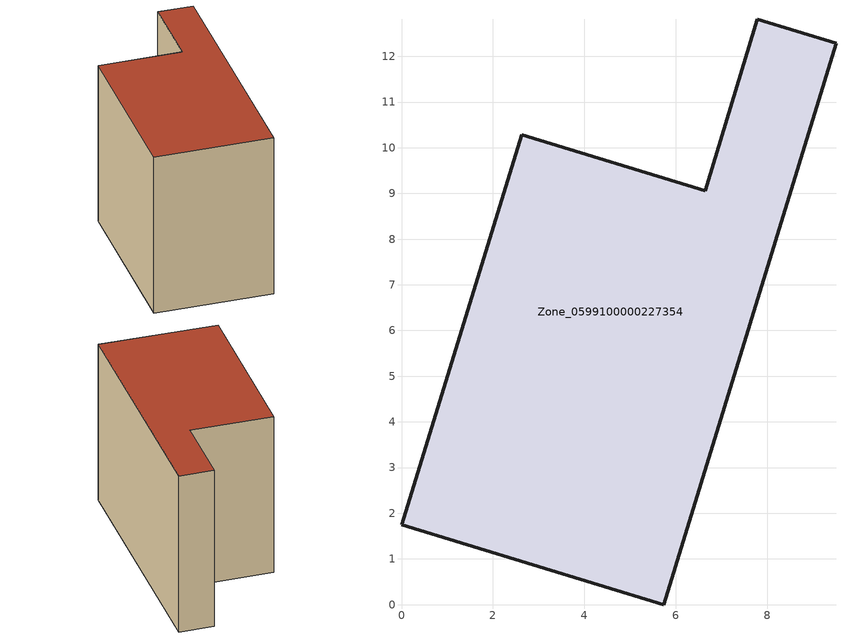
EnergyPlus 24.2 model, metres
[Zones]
Zone_0599100000227354
 floor ground (C_G): 0,1.75 2.63,10.29 6.65,9.06 7.79,12.81 9.51,12.29 5.74,0 z0
 wall outside (C_F): 2.63,10.29 0,1.75 5.74,0 9.51,12.29 7.79,12.81 6.65,9.06 2.63,10.29 z0:8.69
 roof outside (C_R): 9.51,12.29 7.79,12.81 6.65,9.06 2.63,10.29 0,1.75 5.74,0 z8.69
[BUILDING]
Pand.0599100000227354: North Axis=0; Terrain=City; Loads Convergence Tolerance Value=0.04; Temperature Convergence Tolerance Value=0.4; Solar Distribution=FullExterior; Maximum Number of Warmup Days=25; Minimum Number of Warmup Days=1
[Site:Location]
Rotterdam.The.Hague.AP_ZH_NLD Design_Conditions: Latitude=51.96; Longitude=4.45; Time Zone=1; Elevation=-4.5
[SITE:GROUNDTEMPERATURE:BUILDINGSURFACE]
18, 18, 18, 18, 18, 18, 18, 18, 18, 18, 18, 18
[MATERIAL] Thermal Absorptance=0.9; Solar Absorptance=0.7; Visible Absorptance=0.7
Name | Roughness | Thickness | Conductivity | Density | Specific Heat
G.TI.1975-1991 | MediumSmooth | 0.15 | 0.288461 | 540 | 1210
F.TI.1975-1991 | Rough | 0.3 | 0.230769 | 1920 | 840
R.TI.1975-1991 | MediumRough | 0.2 | 0.153846 | 1500 | 1000
[CONSTRUCTION]
C_G: G.TI.1975-1991
C_F: F.TI.1975-1991
C_R: R.TI.1975-1991
[ZONE]
Zone_0599100000227354: Type=1; Multiplier=1; Ceiling Height=Autocalculate; Volume=Autocalculate; Floor Area=autocalculate; Part of Total Floor Area=Yes
[ZONEINFILTRATION:DESIGNFLOWRATE]
Infil_Zone_0599100000227354: Zone or ZoneList or Space or SpaceList=Zone_0599100000227354; Schedule=AlwaysOn; Design Flow Rate Calculation Method=Flow/Area; Flow Rate per Floor Area=0.003; Constant Term Coefficient=1; Temperature Term Coefficient=0; Velocity Term Coefficient=0; Velocity Squared Term Coefficient=0
[HVACTEMPLATE:ZONE:IDEALLOADSAIRSYSTEM]
Zone_0599100000227354: Maximum Heating Supply Air Temperature=50; Minimum Cooling Supply Air Temperature=13; Maximum Heating Supply Air Humidity Ratio=0.0156; Minimum Cooling Supply Air Humidity Ratio=0.0077; Heating Limit=NoLimit; Cooling Limit=NoLimit; Dehumidification Control Type=ConstantSensibleHeatRatio; Cooling Sensible Heat Ratio=0.7; Dehumidification Setpoint=60; Humidification Control Type=None; Humidification Setpoint=30; Outdoor Air Method=None; Outdoor Air Flow Rate per Person=0.00944; Outdoor Air Flow Rate per Zone Floor Area=0; Outdoor Air Flow Rate per Zone=0; Demand Controlled Ventilation Type=None; Outdoor Air Economizer Type=NoEconomizer; Heat Recovery Type=None; Sensible Heat Recovery Effectiveness=0.7; Latent Heat Recovery Effectiveness=0.65
[ZONECONTROL:THERMOSTAT]
ThermostatControl_Zone_0599100000227354: Zone or ZoneList=Zone_0599100000227354; Control Type Schedule=DualSetpointControlType; Control 1=Thermostat_Zone_0599100000227354; Temperature Difference Between Cutout And Setpoint=0
[THERMOSTATSETPOINT:DUALSETPOINT]
Thermostat_Zone_0599100000227354: Heating Setpoint Temperature Schedule=HeatingSetpoint_Zone_0599100000227354; Cooling Setpoint Temperature Schedule=CoolingSetpoint_Zone_0599100000227354
[SCHEDULE:COMPACT]
HeatingSetpoint_Zone_0599100000227354: Through: 12/31, For: AllDays, Until: 24:00, 21
CoolingSetpoint_Zone_0599100000227354: Through: 12/31, For: AllDays, Until: 24:00, 24
DualSetpointControlType: Through: 12/31, For: AllDays, Until: 24:00, 4
AlwaysOn: Through: 12/31, For: AllDays, Until: 24:00, 1
